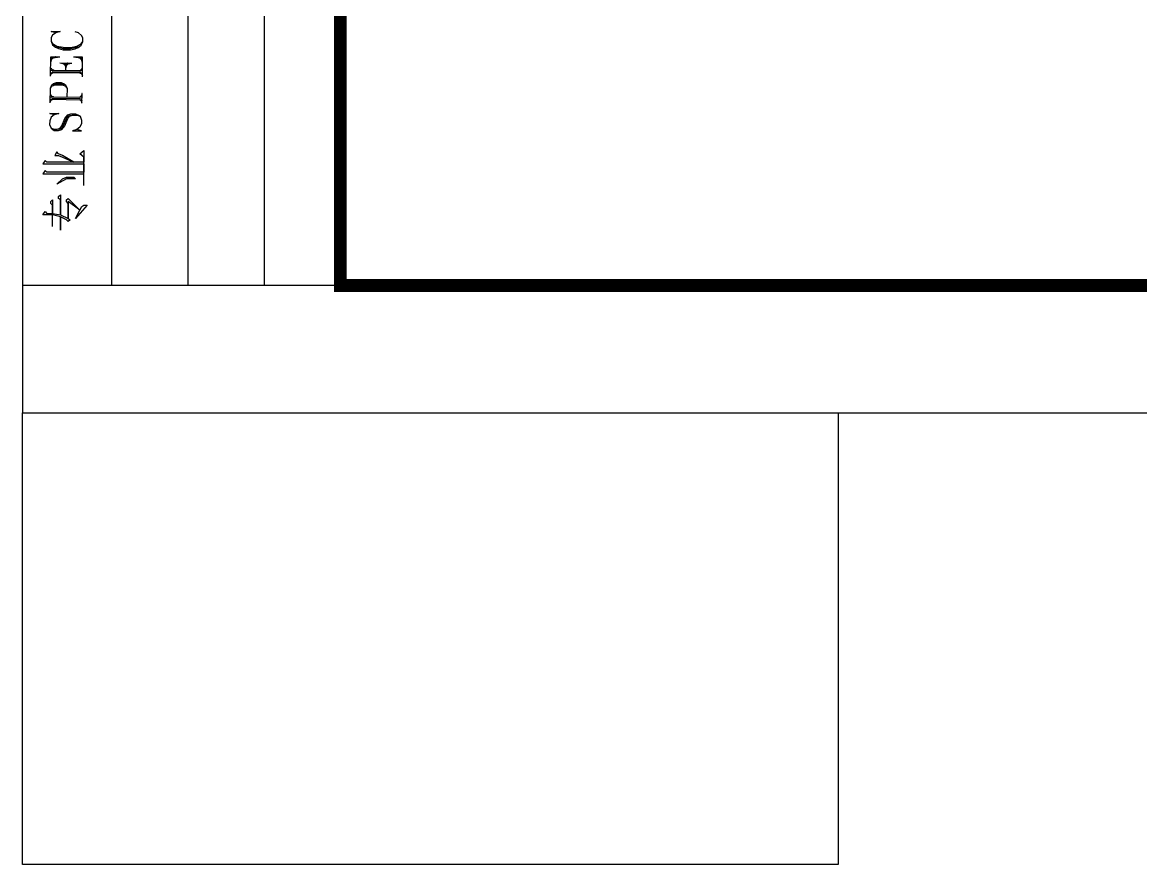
# Model space of a CAD drawing. Extents: x 5396719 to 5510122, y -514120 to -238224.
# Drawn here: x 5424084 to 5432874, y -426291 to -419669 of the extents above; entities that cross this region are included whole.
import ezdxf

# ---------------------------------------------------------------- set-up
doc = ezdxf.new("R2010")
doc.units = 0
doc.header["$LTSCALE"] = 1000
doc.header["$MEASUREMENT"] = 0
doc.layers.get('0').update_dxf_attribs({"linetype": 'CONTINUOUS'})
doc.layers.add('_0', color=7, linetype='CONTINUOUS', lineweight=25)
doc.layers.add('PUB_TITLE', color=4, linetype='CONTINUOUS')

# ---------------------------------------------------------------- blocks, each defined once
blk = doc.blocks.new('会签栏')
for p, q in [((-18, 0), (-18, -150)), ((-12, 0), (-12, -150)), ((-6, 0), (-6, -150)), ((0, -150), (-25, -150))]:
    blk.add_line(p, q)
at = {"color": 7}
for p, q in [((-22.381, -130.124), (-22.739, -130.024)), ((-22.739, -130.024), (-22.022, -130.032)), ((-22.022, -130.032), (-22.381, -130.124)), ((-20.839, -130.049), (-20.847, -130.049)), ((-20.597, -130.149), (-20.839, -130.049)), ((-22.622, -130.316), (-22.747, -130.499)), ((-22.747, -130.499), (-22.747, -130.791)), ((-22.747, -130.791), (-22.631, -131.074)), ((-22.747, -130.791), (-22.631, -130.982)), ((-22.381, -130.124), (-22.622, -130.316)), ((-20.364, -130.341), (-20.597, -130.149)), ((-20.372, -131.099), (-20.247, -130.816)), ((-20.372, -131.007), (-20.247, -130.816)), ((-20.247, -130.532), (-20.364, -130.341)), ((-20.247, -130.816), (-20.255, -130.816)), ((-20.247, -130.816), (-20.247, -130.532)), ((-22.631, -130.982), (-22.281, -131.174)), ((-22.631, -131.074), (-22.397, -131.266)), ((-22.397, -131.174), (-22.156, -131.274)), ((-22.397, -131.266), (-22.164, -131.366)), ((-22.281, -131.174), (-21.806, -131.274)), ((-22.164, -131.366), (-21.806, -131.466)), ((-22.156, -131.274), (-21.806, -131.374)), ((-21.806, -131.274), (-21.205, -131.282)), ((-21.806, -131.374), (-21.205, -131.374)), ((-21.806, -131.466), (-21.205, -131.474)), ((-21.205, -131.282), (-20.73, -131.191)), ((-21.205, -131.374), (-20.847, -131.291)), ((-21.205, -131.474), (-20.855, -131.382)), ((-20.855, -131.382), (-20.614, -131.291)), ((-20.847, -131.291), (-20.614, -131.199)), ((-20.73, -131.191), (-20.372, -131.007)), ((-20.614, -131.199), (-20.622, -131.199)), ((-20.614, -131.291), (-20.372, -131.099)), ((-22.781, -133.549), (-22.764, -132.024)), ((-22.772, -132.499), (-22.647, -132.024)), ((-22.764, -132.024), (-22.047, -132.032)), ((-22.764, -132.307), (-22.522, -132.032)), ((-22.764, -132.216), (-22.406, -132.032)), ((-22.764, -132.124), (-22.047, -132.032)), ((-22.647, -132.024), (-22.656, -132.024)), ((-22.522, -132.032), (-22.531, -132.032)), ((-22.406, -132.032), (-22.414, -132.032)), ((-22.047, -132.032), (-22.056, -132.032)), ((-22.047, -132.032), (-22.056, -132.032)), ((-22.056, -132.507), (-21.105, -132.524)), ((-22.056, -132.507), (-21.58, -132.607)), ((-21.814, -132.516), (-21.58, -132.707)), ((-21.697, -132.516), (-21.58, -132.899)), ((-21.589, -133.091), (-21.58, -132.516)), ((-21.58, -132.516), (-21.589, -132.516)), ((-21.58, -132.707), (-21.339, -132.516)), ((-21.58, -132.899), (-21.464, -132.516)), ((-21.58, -132.607), (-21.105, -132.524)), ((-21.464, -132.516), (-21.472, -132.516)), ((-21.339, -132.516), (-21.347, -132.516)), ((-21.105, -132.524), (-21.114, -132.524)), ((-21.105, -132.524), (-21.114, -132.524)), ((-20.98, -132.049), (-20.989, -132.049)), ((-20.98, -132.049), (-20.989, -132.049)), ((-20.264, -132.057), (-20.98, -132.049)), ((-20.264, -132.149), (-20.98, -132.049)), ((-20.622, -132.049), (-20.63, -132.049)), ((-20.264, -132.249), (-20.622, -132.049)), ((-20.505, -132.057), (-20.514, -132.057)), ((-20.272, -132.341), (-20.505, -132.057)), ((-20.38, -132.057), (-20.389, -132.057)), ((-20.272, -132.532), (-20.38, -132.057)), ((-20.28, -133.583), (-20.264, -132.057)), ((-22.781, -133.266), (-20.28, -133.291)), ((-22.781, -133.458), (-22.656, -133.266)), ((-22.781, -133.357), (-22.539, -133.266)), ((-22.772, -132.882), (-22.656, -133.074)), ((-22.772, -132.974), (-22.539, -133.074)), ((-22.772, -133.074), (-20.28, -133.107)), ((-22.656, -133.074), (-22.664, -133.074)), ((-22.656, -133.266), (-22.664, -133.266)), ((-22.656, -133.166), (-20.397, -133.199)), ((-22.539, -133.074), (-22.547, -133.074)), ((-22.539, -133.266), (-22.547, -133.266)), ((-20.522, -133.291), (-20.28, -133.391)), ((-20.514, -133.099), (-20.28, -133.007)), ((-20.397, -133.199), (-20.405, -133.199)), ((-20.397, -133.099), (-20.272, -132.916)), ((-20.397, -133.291), (-20.28, -133.483)), ((-20.28, -133.007), (-20.289, -133.007)), ((-20.28, -133.107), (-20.289, -133.107)), ((-20.28, -133.291), (-20.289, -133.291)), ((-20.28, -133.391), (-20.289, -133.391)), ((-20.28, -133.483), (-20.289, -133.483)), ((-20.272, -132.916), (-20.28, -132.916)), ((-22.797, -134.499), (-22.672, -134.216)), ((-22.797, -134.499), (-22.672, -134.316)), ((-22.672, -134.216), (-22.556, -134.124)), ((-22.672, -134.316), (-22.431, -134.216)), ((-22.556, -134.124), (-22.314, -134.033)), ((-22.556, -134.216), (-22.314, -134.124)), ((-22.431, -134.216), (-21.839, -134.224)), ((-22.314, -134.033), (-21.956, -134.033)), ((-22.314, -134.124), (-21.956, -134.133)), ((-21.956, -134.033), (-21.722, -134.133)), ((-21.956, -134.133), (-21.722, -134.233)), ((-21.839, -134.224), (-21.605, -134.324)), ((-21.722, -134.233), (-21.73, -134.233)), ((-21.722, -134.133), (-21.597, -134.233)), ((-21.605, -134.324), (-21.489, -134.516)), ((-21.597, -134.233), (-21.489, -134.516)), ((-22.806, -135.641), (-22.797, -134.499)), ((-22.806, -135.166), (-20.305, -135.199)), ((-22.797, -134.974), (-22.681, -135.166)), ((-22.797, -135.074), (-22.564, -135.174)), ((-22.681, -135.166), (-22.689, -135.166)), ((-22.681, -135.266), (-20.422, -135.291)), ((-22.564, -135.174), (-22.572, -135.174)), ((-21.497, -135.183), (-21.505, -135.183)), ((-21.489, -134.516), (-21.497, -135.183)), ((-21.489, -134.516), (-21.497, -134.516)), ((-20.539, -135.199), (-20.305, -135.108)), ((-20.422, -135.291), (-20.43, -135.291)), ((-20.422, -135.199), (-20.305, -135.008)), ((-20.314, -135.674), (-20.305, -134.916)), ((-20.305, -134.916), (-20.314, -134.916)), ((-20.305, -135.008), (-20.314, -135.008)), ((-20.305, -135.108), (-20.314, -135.108)), ((-20.305, -135.199), (-20.314, -135.199)), ((-22.806, -135.358), (-20.305, -135.391)), ((-22.806, -135.549), (-22.689, -135.358)), ((-22.806, -135.449), (-22.564, -135.358)), ((-22.689, -135.358), (-22.697, -135.358)), ((-22.564, -135.358), (-22.572, -135.358)), ((-20.547, -135.383), (-20.305, -135.483)), ((-20.422, -135.391), (-20.314, -135.583)), ((-20.314, -135.583), (-20.322, -135.583)), ((-20.305, -135.391), (-20.314, -135.391)), ((-20.305, -135.483), (-20.314, -135.483)), ((-22.847, -137.047), (-22.856, -137.339)), ((-22.489, -136.58), (-22.847, -136.48)), ((-22.847, -136.48), (-22.131, -136.488)), ((-22.731, -136.764), (-22.847, -137.047)), ((-22.489, -136.58), (-22.731, -136.764)), ((-22.131, -136.488), (-22.489, -136.58)), ((-21.906, -137.439), (-21.655, -136.872)), ((-21.789, -137.447), (-21.539, -136.872)), ((-21.664, -137.447), (-21.422, -136.88)), ((-21.655, -136.872), (-21.414, -136.588)), ((-21.539, -136.872), (-21.422, -136.688)), ((-21.422, -136.688), (-21.18, -136.597)), ((-21.422, -136.88), (-21.297, -136.688)), ((-21.414, -136.588), (-21.18, -136.497)), ((-21.297, -136.688), (-21.064, -136.597)), ((-21.18, -136.597), (-21.189, -136.597)), ((-21.18, -136.497), (-20.822, -136.505)), ((-21.064, -136.597), (-20.705, -136.597)), ((-20.822, -136.505), (-20.589, -136.605)), ((-20.705, -136.597), (-20.464, -136.697)), ((-20.589, -136.605), (-20.464, -136.697)), ((-20.464, -136.697), (-20.472, -136.697)), ((-20.464, -136.697), (-20.355, -136.989)), ((-20.355, -136.989), (-20.355, -137.272)), ((-22.856, -137.339), (-22.739, -137.622)), ((-22.739, -137.622), (-22.506, -137.814)), ((-22.739, -137.622), (-22.506, -137.722)), ((-22.506, -137.722), (-22.264, -137.722)), ((-22.506, -137.814), (-22.147, -137.822)), ((-22.264, -137.722), (-22.022, -137.63)), ((-22.147, -137.722), (-21.906, -137.63)), ((-22.147, -137.822), (-21.906, -137.73)), ((-22.022, -137.63), (-21.906, -137.439)), ((-21.906, -137.73), (-21.664, -137.447)), ((-21.906, -137.63), (-21.789, -137.447)), ((-20.714, -137.739), (-21.072, -137.83)), ((-21.072, -137.83), (-20.364, -137.839)), ((-20.714, -137.739), (-20.722, -137.739)), ((-20.48, -137.555), (-20.714, -137.739)), ((-20.364, -137.839), (-20.714, -137.739)), ((-20.355, -137.272), (-20.48, -137.555)), ((-22.296, -139.497), (-22.438, -139.772)), ((-22.163, -139.655), (-22.296, -139.497)), ((-21.854, -139.772), (-22.163, -139.655)), ((-20.479, -139.655), (-20.179, -139.38)), ((-20.179, -139.905), (-20.479, -139.655)), ((-20.179, -139.38), (-20.179, -140.297)), ((-23.205, -140.18), (-23.396, -140.43)), ((-23.396, -140.43), (-20.179, -140.43)), ((-23.071, -140.297), (-23.205, -140.18)), ((-20.946, -140.297), (-23.071, -140.297)), ((-22.438, -139.772), (-22.163, -139.772)), ((-22.163, -139.772), (-21.854, -139.905)), ((-20.946, -140.297), (-21.854, -139.772)), ((-21.854, -139.905), (-20.946, -140.297)), ((-20.179, -140.297), (-20.946, -140.297)), ((-20.179, -142.139), (-20.179, -139.905)), ((-20.179, -140.43), (-20.179, -141.089)), ((-23.205, -140.956), (-23.396, -141.231)), ((-23.396, -141.231), (-20.179, -141.231)), ((-23.071, -141.089), (-23.205, -140.956)), ((-20.179, -141.089), (-23.071, -141.089)), ((-21.854, -141.614), (-21.529, -141.481)), ((-21.529, -141.481), (-20.946, -141.481)), ((-20.946, -141.481), (-20.813, -141.614)), ((-20.179, -141.231), (-20.188, -141.231)), ((-22.296, -142.031), (-22.304, -142.031)), ((-22.296, -142.031), (-21.854, -141.614)), ((-21.529, -141.614), (-22.296, -142.031)), ((-20.813, -141.614), (-21.529, -141.614)), ((-22.163, -142.997), (-21.996, -142.881)), ((-22.163, -143.156), (-22.163, -142.997)), ((-21.996, -143.272), (-22.163, -143.156)), ((-21.996, -142.881), (-21.996, -144.456)), ((-21.529, -143.272), (-21.388, -143.156)), ((-21.388, -143.156), (-20.479, -144.072)), ((-22.763, -143.406), (-22.63, -143.272)), ((-22.763, -143.547), (-22.763, -143.406)), ((-22.63, -143.681), (-22.763, -143.547)), ((-22.63, -143.272), (-22.63, -144.347)), ((-22.63, -144.347), (-22.63, -143.681)), ((-21.996, -144.456), (-21.996, -143.272)), ((-21.529, -143.406), (-21.529, -143.272)), ((-21.388, -143.547), (-21.529, -143.406)), ((-20.479, -144.072), (-21.388, -143.406)), ((-21.388, -143.406), (-21.388, -144.731)), ((-21.388, -144.731), (-21.388, -143.547)), ((-19.904, -143.681), (-20.813, -144.731)), ((-20.813, -144.731), (-20.479, -144.072)), ((-20.479, -144.072), (-20.338, -143.789)), ((-20.338, -143.789), (-20.179, -143.681)), ((-20.179, -143.681), (-19.904, -143.681)), ((-23.396, -144.456), (-23.205, -144.181)), ((-22.63, -144.456), (-23.396, -144.456)), ((-23.205, -144.181), (-23.071, -144.347)), ((-23.071, -144.347), (-22.63, -144.347)), ((-22.63, -144.456), (-22.638, -144.456)), ((-22.63, -144.347), (-21.996, -144.456)), ((-22.63, -145.364), (-22.63, -144.456)), ((-21.996, -144.589), (-22.63, -144.456)), ((-21.996, -144.456), (-21.388, -144.731)), ((-21.529, -144.839), (-21.996, -144.589)), ((-21.996, -144.589), (-21.996, -145.639)), ((-21.996, -145.639), (-21.996, -144.589)), ((-21.388, -144.981), (-21.529, -144.839)), ((-21.388, -144.731), (-21.246, -144.839)), ((-21.246, -144.839), (-21.388, -144.981))]:
    blk.add_line(p, q, dxfattribs=at)

msp = doc.modelspace()

# ---------------------------------------------------------------- linework, layer by layer
at = {"layer": '_0', "color": 0}
msp.add_lwpolyline([(5424084, -422737.3), (5430496.4, -422737.3), (5430496.4, -426290.7), (5424084, -426290.7)], close=True, dxfattribs=at)
at = {"layer": 'PUB_TITLE'}
msp.add_lwpolyline([(5424084, -422737.3), (5508184, -422737.3), (5508184, -363337.3), (5424084, -363337.3)], close=True, dxfattribs=at)
at = {"layer": 'PUB_TITLE', "const_width": 100}
msp.add_lwpolyline([(5426584, -421737.3), (5507184, -421737.3), (5507184, -364337.3), (5426584, -364337.3)], close=True, dxfattribs=at)

# ---------------------------------------------------------------- block references
at = {"xscale": 100.0036800326779, "yscale": 100.0036800326779, "zscale": 100.0036800326779}
msp.add_blockref('会签栏', (5426584, -406736.8), dxfattribs=at)

doc.saveas('drawing.dxf')
